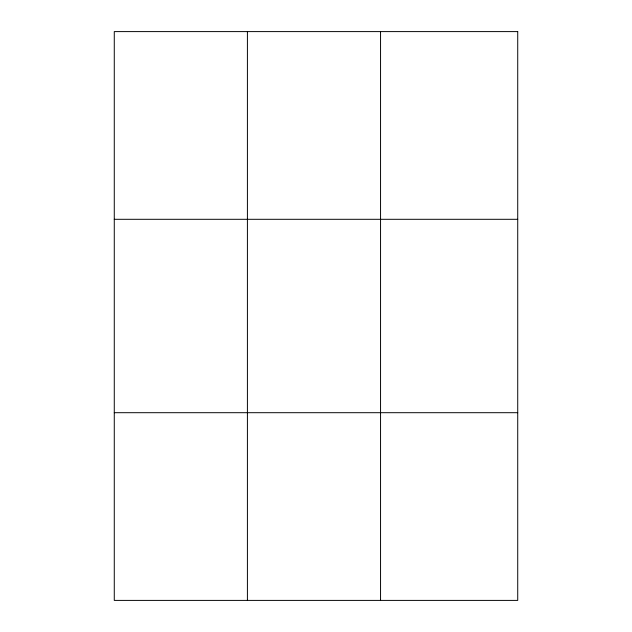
<?xml version="1.0" encoding="UTF-8"?>
<svg xmlns="http://www.w3.org/2000/svg" width="632" height="632" viewBox="0 0 632 632"><rect width="100%" height="100%" fill="white"/><g stroke="black" fill="none" stroke-linecap="round" stroke-linejoin="round"><path stroke-width="0.95" d="M247.412 600.4L247.412 31.6M380.551 600.4L380.551 31.6M114.274 219.304L517.726 219.304M114.274 412.696L517.726 412.696M517.726 31.6L517.726 600.4L114.274 600.4L114.274 31.6L517.726 31.6"/></g></svg>
